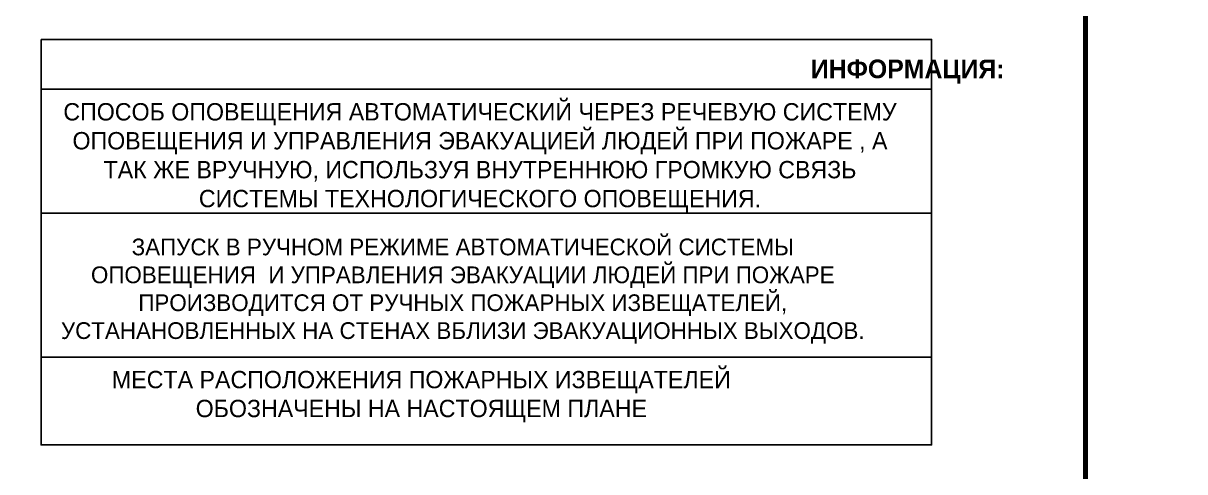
# Model space of a CAD drawing. Header units: millimetres. Extents: x 13810 to 67229, y 12374 to 21950.
# Drawn here: x 32825.8 to 33013.3, y 19653.2 to 19725.6 of the extents above; entities that cross this region are included whole.
import ezdxf

# ---------------------------------------------------------------- set-up
doc = ezdxf.new("R2010")
doc.units = ezdxf.units.MM
doc.styles.add('обычный', font='arial.ttf')

msp = doc.modelspace()

# ---------------------------------------------------------------- linework, layer by layer
at = {"color": 2, "lineweight": 100}
for points in [[(32397.3, 19879.03), (32997.3, 19879.03), (32997.3, 19484.03), (32397.3, 19484.03)], [(32997.3, 19879.03), (33597.3, 19879.03), (33597.3, 19484.03), (32997.3, 19484.03)]]:
    msp.add_lwpolyline(points, close=True, dxfattribs=at)
at = {"color": 0}
msp.add_lwpolyline([(32828.7, 19722.97), (32972.46, 19722.97), (32972.46, 19657.52), (32828.7, 19657.52)], close=True, dxfattribs=at)
for points in [[(32828.7, 19714.92), (32972.46, 19714.92)], [(32828.7, 19694.92), (32972.46, 19694.92)], [(32828.7, 19671.68), (32972.46, 19671.68)]]:
    msp.add_lwpolyline(points, dxfattribs=at)

# ---------------------------------------------------------------- texts
at = {"lineweight": 0, "attachment_point": 5, "style": 'обычный'}
for s, insert, char_height, width in [('{\\fProxima Nova Rg|b1|i0|c204|p2;ИНФОРМАЦИЯ:\\H1.1997x; }', (32968.6, 19717.78), 3, 175.1736), ('{\\fProxima Nova Rg|b0|i0|c204|p2;СПОСОБ ОПОВЕЩЕНИЯ АВТОМАТИЧЕСКИЙ ЧЕРЕЗ РЕЧЕВУЮ СИСТЕМУ ОПОВЕЩЕНИЯ И УПРАВЛЕНИЯ ЭВАКУАЦИЕЙ ЛЮДЕЙ ПРИ ПОЖАРЕ , А ТАК ЖЕ ВРУЧНУЮ, ИСПОЛЬЗУЯ ВНУТРЕННЮЮ ГРОМКУЮ СВЯЗЬ СИСТЕМЫ ТЕХНОЛОГИЧЕСКОГО ОПОВЕЩЕНИЯ.}', (32899.55, 19703.88), 2.8, 137.0334), ('{\\fProxima Nova Rg|b0|i0|c204|p2;\\P\\pt8.1;ЗАПУСК В РУЧНОМ РЕЖИМЕ АВТОМАТИЧЕСКОЙ СИСТЕМЫ ОПОВЕЩЕНИЯ  И УПРАВЛЕНИЯ ЭВАКУАЦИИ ЛЮДЕЙ ПРИ ПОЖАРЕ ПРОИЗВОДИТСЯ ОТ РУЧНЫХ ПОЖАРНЫХ ИЗВЕЩАТЕЛЕЙ, УСТАНАНОВЛЕННЫХ НА СТЕНАХ ВБЛИЗИ ЭВАКУАЦИОННЫХ ВЫХОДОВ. }', (32896.77, 19684.58), 2.7, 131.4512), ('\\pt8.4;{\\fProxima Nova Rg|b0|i0|c204|p2;\\PМЕСТА РАСПОЛОЖЕНИЯ ПОЖАРНЫХ ИЗВЕЩАТЕЛЕЙ ОБОЗНАЧЕНЫ НА НАСТОЯЩЕМ ПЛАНЕ}', (32890.08, 19667.66), 2.8, 118.5618)]:
    msp.add_mtext(s, dxfattribs=dict(at, insert=insert, char_height=char_height, width=width))

doc.saveas('drawing.dxf')
